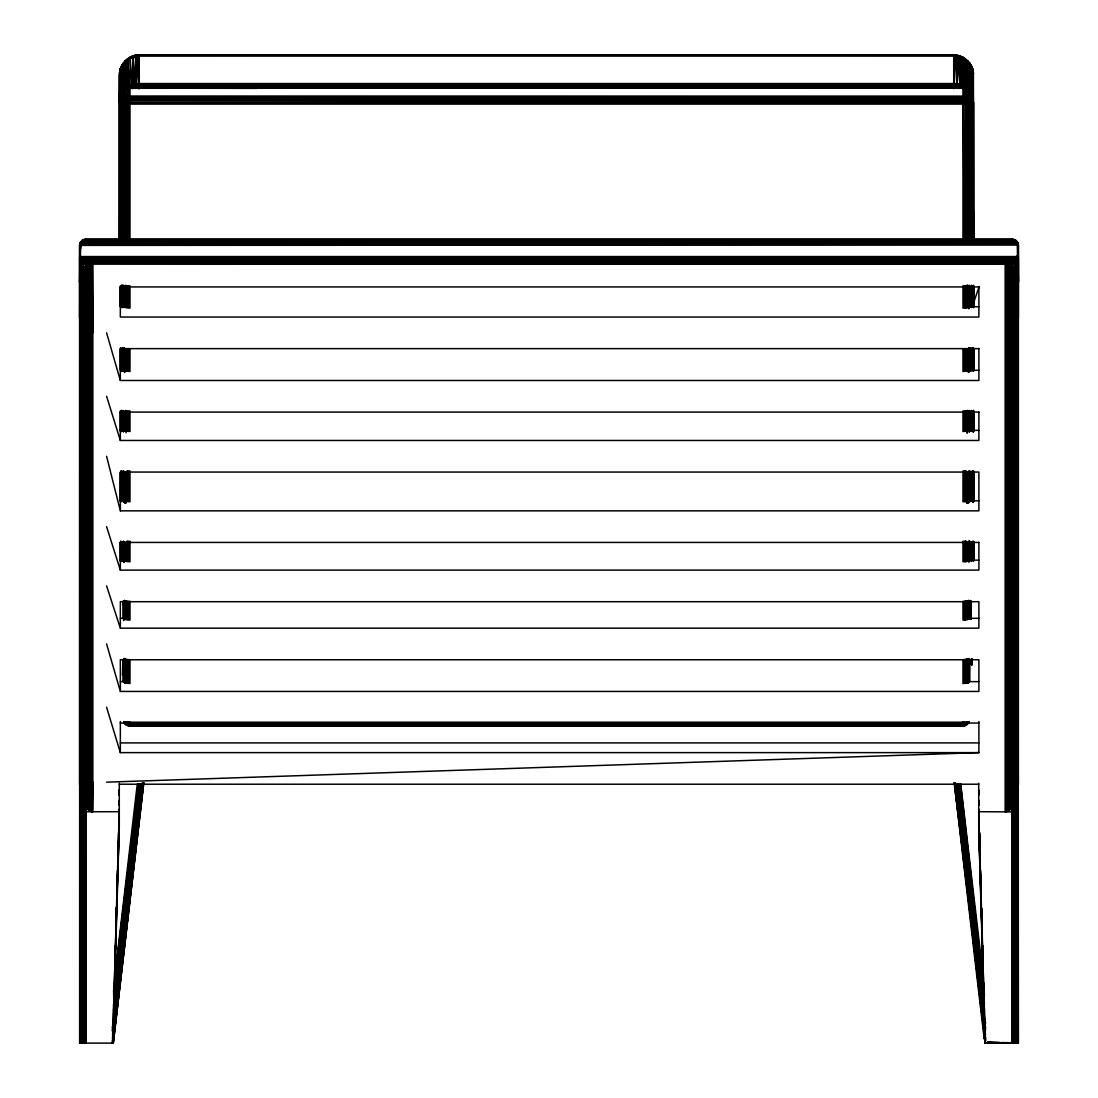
<?xml version="1.0" encoding="UTF-8"?>
<svg xmlns="http://www.w3.org/2000/svg" width="1098" height="1098" viewBox="0 0 1098 1098"><rect width="100%" height="100%" fill="white"/><g stroke="black" fill="none" stroke-linecap="round" stroke-linejoin="round"><path stroke-width="1.5" d="M79.619 784.905L79.619 257.563L1018.381 257.563L1018.381 784.905L1016.446 782.023L1011.766 780.829L1012.287 268.79L1018.34 258.291L79.66 258.291M79.619 317.775L79.632 244.964L82.13 240.352L86.234 239.158M984.988 1043.1L1018.381 1043.1L1018.052 243.372L79.948 243.372L79.948 783.643L82.35 781.598L86.234 780.829M119.504 240.174L119.558 74.129C119.517 63.78 128.933 54.722 139.254 54.9L953.723 54.914C964.071 54.694 973.404 63.794 973.418 74.129L972.581 68.982L969.781 63.162L962.013 57.082L953.723 54.9L953.723 88.663M119.586 239.721L119.613 102.553C119.709 92.328 129.029 83.324 139.254 83.544L953.723 83.544C963.852 83.366 973.775 91.82 973.501 102.347L973.487 239.57L973.363 102.553L971.373 93.701L971.387 65.853L969.767 63.794L968.999 91.559L972.169 97.132L973.116 102.759L973.185 239.693L973.267 71.795L972.814 72.962M120.011 240.64L120.149 72.962L119.421 74.733L119.476 239.57M120.135 239.831L120.176 102.951L121.329 96.83L124.856 90.983L121.013 96.542L119.847 102.759L119.86 239.529M120.615 561.229L120.629 542.357M120.67 501.196L120.698 472.03M120.739 430.869L120.753 411.997M120.794 370.836L120.821 348.533M120.862 307.371L120.876 286.784M120.917 240.476L121.055 103.253L123.484 94.73L122.07 92.836L121.851 65.853C125.199 60.061 132.117 55.065 139.254 54.9L139.254 88.663M120.725 559.884L120.739 541.067M120.766 501.731L120.794 470.946M120.821 431.61L120.835 411.091M120.862 370.053L120.876 347.819M120.904 306.767L120.917 286.249M120.958 240.078L121.055 103.253L119.421 102.128L120.396 68.982C123.292 61.241 130.662 54.776 139.254 54.9L136.138 55.147M121.782 431.047L121.796 410.446M121.851 371.014L121.864 348.697M121.919 307.564L121.947 285.247M122.002 240.668L122.153 103.459L123.182 97.983L120.615 95.773L120.492 68.749L123.635 63.162M122.276 500.592L122.303 471.495M122.358 430.416L122.386 411.585M122.427 370.506L122.468 348.258M122.509 307.179L122.537 286.647M122.592 240.435L123.017 100.824L119.723 98.902L119.668 71.795L122.07 65.853M122.468 560.872L122.482 542.028M122.509 500.908L122.537 471.797M122.551 430.677L122.564 411.832M122.592 370.726L122.605 348.464M122.633 307.344L122.647 286.798M122.674 240.544L122.77 103.5L121.055 103.253L121.205 240.023M122.962 430.91L122.99 412.052M123.045 370.918L123.072 348.629M123.127 307.495L123.154 285.219M123.209 240.654L122.77 103.5L122.77 240.64M123.456 681.913L123.388 659.376L123.388 681.638M123.456 618.49L123.401 601.114M123.456 560.2L123.401 541.149L123.388 560.186M123.456 501.923L123.415 470.905M123.456 431.638L123.429 410.926M123.456 369.93L123.429 349.246M123.443 285.851L123.47 306.507L123.498 285.604M969.26 239.94L969.067 92.644L969.424 239.584L969.589 102.21L968.326 98.573L964.017 96.102L129.989 96.02L126.105 97.2L123.47 101.249L123.47 239.652L123.429 93.975L124.637 92.397L123.388 94.195L123.388 240.352M123.69 659.925L123.69 682.201L123.676 659.898M123.69 620.494L123.69 601.635M123.703 471.358L123.456 500.441M123.703 430.21L123.703 411.366M123.703 370.218L123.703 347.929M123.703 306.795L123.703 286.221M123.703 239.94L123.937 99.794L968.834 99.781L969.507 101.963L967.654 103.555L962.973 104.104L129.989 104.104L123.703 102.8L123.937 99.794M124.047 660.173L124.06 682.462L124.156 658.512M124.101 619.066L124.211 601.965M124.266 542L124.088 560.776L124.101 541.918M124.362 430.622L124.101 411.64L124.101 430.498M124.417 370.644L124.101 348.203L124.101 370.493M124.527 240.407L124.088 101.963L126.105 97.2C121.754 87.154 132.172 84.724 139.254 84.162L953.723 84.162C957.36 83.16 975.875 90.187 968.807 95.924L970.81 103.459L970.742 240.489M124.623 682.736L124.623 658.745M124.623 619.313L124.623 600.455M124.637 561.023L124.637 542.165M124.637 502.747L124.637 471.893M124.637 430.745L124.637 411.887M124.637 372.469L124.637 348.464M124.65 103.336L124.637 240.462L124.623 101.963L126.997 96.693L127.011 88.499L135.178 85.479L953.723 85.068L964.675 87.799L968.999 91.559L967.242 88.663L965.375 59.676L958.883 55.888L953.723 54.9L962.493 57.082L969.781 63.162M956.825 83.805L956.825 56.341L953.723 54.9L954.876 56.204L956.825 83.805L957.387 56.465L957.031 85.342L956.591 88.293L953.723 88.06M120.588 239.886L120.574 103.116C120.245 96.597 125.337 91.875 125.501 88.842L127.588 59.676L139.254 54.9L135.466 55.888L135.603 87.813L953.723 87.442L959.57 88.416L960.503 84.67L960.736 57.37L958.252 55.888L959.844 84.505L959.844 57.027L953.723 54.9L956.084 56.286L953.723 55.271L138.732 55.147L136.152 83.846L136.152 56.341L139.254 54.9L139.254 55.929L133.105 55.888M964.017 683.505L964.017 659.5M964.017 620.082L964.017 601.224M964.017 561.792L964.017 541.218M964.017 501.8L964.017 470.932M964.017 431.514L964.017 410.94M964.017 371.508L964.017 349.219M964.017 308.085L964.017 285.796M964.017 239.515L963.358 96.048L965.032 101.963L965.018 239.446M967.036 600.839L967.009 619.697L966.885 600.88M967.077 561.394L967.105 542.536M967.16 503.104L967.187 472.236M967.242 432.79L967.269 410.501M967.324 371.055L967.352 348.766M967.393 307.618L967.42 285.315M967.475 240.737L967.667 101.963L966.528 97.887L964.017 96.102C964.277 75.24 965.375 98.806 966.858 103.747L966.871 239.172M967.709 682.956L967.736 658.951M967.777 619.505L967.805 600.633M967.846 561.202L967.86 542.33M967.901 502.898L967.942 472.03M967.983 430.869L967.997 412.011M968.038 370.849L968.065 348.56M968.107 307.399L968.134 286.825M968.175 240.517L968.34 101.963L965.979 96.693L965.622 88.499L968.532 91.669L966.597 88.883L965.567 89.611M967.681 91.628L967.75 61.57L961.299 57.082L959.844 84.505M968.326 682.75L968.326 658.745L968.381 682.723M968.326 619.313L968.326 600.455M968.326 561.037L968.326 542.179M968.326 502.747L968.326 471.893M968.326 430.745L968.326 411.887M968.326 372.469L968.326 348.464M968.326 307.33L968.326 286.756M968.326 240.462L968.326 103.336M968.436 619.272L968.422 600.414M968.477 560.968L968.477 542.11M968.532 502.651L968.546 471.797M968.587 430.622L968.601 411.764M968.642 372.318L968.656 348.313M968.697 307.152L968.711 286.578M968.861 682.489L968.861 658.498M968.861 619.066L968.944 601.869M968.985 562.423L968.985 541.849M968.861 502.5L969.026 471.522M968.861 430.498L969.067 411.503M968.861 372.208L969.109 348.052M968.861 308.785L969.15 286.303M969.04 99.808L968.861 240.215L968.889 101.963L966.858 97.2L966.83 89.007L962.713 85.617L957.154 84.093L139.254 83.805C130.36 83.709 121.288 89.748 119.723 98.902M969.26 659.925L969.26 682.215L969.287 659.898M969.26 618.792L969.26 601.649L969.314 618.737M969.26 560.502L969.122 541.039M969.122 501.608L969.136 470.754M969.136 431.308L969.136 410.734M969.136 371.302L969.26 347.942M969.26 306.795L969.136 285.576M969.328 541.561L969.369 561.078L969.342 542.22M969.356 471.248L969.369 501.168L969.314 472.016M969.52 431.802L969.383 410.446L969.301 430.91M969.383 371.069L969.41 347.764M969.383 307.728L969.383 285.48M969.534 239.735L969.314 92.822L969.218 239.117M969.52 659.596L969.52 681.899L969.589 659.349M969.534 601.292L969.52 618.435L969.589 601.018M969.644 541.369L969.534 560.131L969.589 541.067M969.534 501.813L969.74 471.248M969.548 431.5L969.809 411.379M969.561 369.765L969.891 348.093M969.561 306.301L969.973 286.523M970.591 500.866L970.605 471.756L970.481 500.88M970.632 430.636L970.646 411.791M970.659 370.685L970.673 348.409M970.701 307.303L970.714 286.743M970.81 560.502L970.865 541.657M970.81 500.578L970.948 471.467M970.81 430.402L971.016 411.544M970.81 370.493L971.099 348.19M970.81 307.152L971.167 286.564M970.81 240.393L971.387 103.363L969.314 95.595M971.373 501.361L971.593 472.016L971.483 501.182M971.373 410.432L971.373 431.02L971.456 412.024M971.703 348.519L971.373 370.987L971.442 348.574M971.387 285.206L971.373 307.509L971.428 286.853M971.895 560.502L971.95 541.643M971.908 500.564L972.018 471.413M971.908 430.347L972.073 411.462M971.908 370.41L972.142 348.08M971.908 307.042L972.21 286.413M971.908 240.256L972.389 103.116L970.207 94.895M972.306 559.774L972.32 542.673M972.32 501.635L972.334 470.836M972.334 431.5L972.334 410.981M972.348 369.93L972.348 349.411M972.361 306.644L972.361 286.125M972.855 471.138L972.773 502.006L972.691 471.22M972.787 431.789L972.897 411.174M972.787 370.122L972.952 347.778M972.787 306.754L972.993 286.098M972.787 239.968L973.116 102.759L969.589 103.528L969.438 101.441L973.363 99.52L973.308 71.823L973.02 81.65M972.965 559.788L972.965 542.659M972.979 501.58L972.993 470.768M973.006 431.404L973.02 410.858M973.034 369.779L973.034 349.246M973.048 306.452L973.061 285.905M973.35 501.553L973.404 472.305L973.377 501.457M973.35 431.349L973.432 410.638L973.377 431.253M973.35 371.412L973.446 348.986M973.459 285.604L973.363 306.342L973.212 285.919M973.363 239.556L973.501 102.347M973.459 560.323L973.473 541.451M973.473 431.679L973.473 411.091M973.487 369.93L973.487 349.342M973.487 306.466L973.487 285.878L973.363 306.287M79.866 259.403L1018.134 259.403L1018.217 318.598L1018.299 258.62L79.701 258.62L82.803 263.794L92.328 263.863L1007.978 263.959L1011.766 264.81L1011.766 323.1L1016.446 321.536L1018.381 317.775L1018.368 244.964L79.619 245.389M1014.291 266.155L1013.811 781.021L1014.772 322.524M1018.134 259.403L1018.052 319.422L1017.764 260.446L80.236 260.446L80.346 783.052M1017.311 1025.669L1017.311 1039.284M83.228 1043.1L82.652 263.644L85.205 268.461L84.189 781.021L85.205 323.032L86.234 268.9L85.205 780.87L86.234 323.1L81.554 321.536L79.701 318.612L79.797 243.88L1018.203 243.88L1018.299 282.186L1017.27 284.396L1017.942 279.963L1018.299 1043.1M84.683 267.912L83.228 781.268L84.189 267.143L84.189 1043.1M86.234 811.71L85.713 1043.1L85.205 811.765L119.284 811.71M128.96 239.515L128.96 101.963L129.989 96.473M965.128 659.418L965.087 683.423L965.032 659.431M965.183 619.986L965.211 601.128M965.279 561.696L965.307 541.122M965.362 501.676L965.417 470.822M965.471 431.39L965.513 410.817M965.567 371.371L965.609 349.082M965.664 307.934L965.705 285.645M965.773 239.35L965.993 101.963L964.017 96.102M966.158 601.004L966.13 619.862L965.993 601.031M966.213 561.572L966.24 542.7M966.309 501.553L966.35 472.401M966.405 431.253L966.432 410.679M966.487 371.234L966.515 348.944M966.569 307.797L966.611 285.507M966.665 239.213L966.858 103.747M969.767 63.794L969.726 91.23L971.112 65.853L971.181 93.632M1012.027 268.873L1011.766 323.1L1011.766 264.81L1011.766 323.1L1012.15 268.845M1011.766 780.829L1012.795 323.032M1013.811 322.839L1012.795 780.87L1013.317 267.912M1011.766 811.71L1012.287 1043.1L1012.795 811.765L1013.317 1043.1L1013.811 811.916L1014.772 812.163L1014.291 1043.1L1013.811 811.916L978.716 811.71L985.318 1043.1L978.716 821.853M1017.119 1043.1L1017.27 261.393L80.73 261.393L80.881 1043.1M1017.764 260.446L1017.654 320.191L1017.27 261.393M1018.368 244.964L1018.368 282.186L1017.119 282.186M79.701 318.612L79.948 259.663L1018.052 259.663M80.868 282.186L79.632 282.186L80.044 279.963L80.73 284.396L79.619 282.09L80.14 242.85L1017.86 242.85L1018.381 282.09M1016.446 1043.1L1016.693 262.23L81.307 262.23L81.554 1043.1M80.017 319.408L80.346 260.679L1017.654 260.679M1016.446 321.536L1016.089 262.93L81.911 262.93L81.554 321.536L82.35 263.355L1015.554 263.451L1007.017 263.904L1007.442 811.326L1005.15 811.71L1005.15 263.863L1015.65 263.355L1015.65 1043.1M82.652 263.685L91.807 263.877L92.85 332.831L92.328 263.863L82.652 263.685L82.35 322.085L83.228 264.975M123.964 91.559C124.637 93.385 122.866 88.814 125.817 88.595L127.588 59.676L126.929 87.771L130.799 88.32L128.974 86.289L127.588 59.676L126.448 88.128L127.999 89.267L125.35 89.624L125.529 97.887L967.448 97.887L965.375 59.676L964.003 86.289L962.768 88.444L953.723 86.824L139.254 86.824L130.799 88.32L129.688 85.877L127.588 59.676L127.45 87.373L128.919 88.485L139.254 86.207L953.723 86.207L965.979 88.677M127.958 239.446L127.944 101.963L128.974 87.909L129.989 87.758L129.989 239.542M971.222 93.385L971.387 66.278L973.267 71.795M113.368 1043.1L79.619 1043.1L79.701 244.36L1018.299 244.36L1018.299 281.061L1017.86 242.85L1015.87 240.352L1011.766 239.158M1014.291 322.688L1015.348 263.644M1014.772 1043.1L1014.758 264.892L1015.65 322.085L1016.089 262.93M1017.86 242.85L1018.052 280.045L1017.338 241.903L80.662 241.903L79.632 282.186M83.709 266.155L83.228 322.524L84.189 267.143M86.234 268.9L85.205 323.032L85.205 268.461L84.189 322.839M126.997 239.323L126.984 101.963L127.711 97.887L128.974 96.473M962.013 57.082L962.987 58.29L962.713 85.617L962.726 58.139L953.723 56.108L139.254 56.108L136.152 56.341L135.013 83.983M80.95 283.311C78.013 284.368 81.883 276.422 79.948 280.045L79.797 243.88M86.138 268.9L86.234 264.81L85.205 323.032L86.234 264.81L90.983 263.904L91.807 811.642L92.85 811.71L92.85 263.863L82.803 263.794L90.983 263.904L91.299 811.546L92.85 782.174L92.328 811.697M972.801 102.951L971.867 97.406L967.009 88.499L965.375 59.676L965.293 87.181C964.387 89.185 962.136 87.497 963.289 85.877L965.375 59.676L965.032 88.403L953.723 85.617L139.254 85.617L127.862 88.444L127.588 59.676L125.982 88.718L127.807 89.432L126.929 87.771M85.205 323.032L86.042 268.886M126.105 239.172L126.092 101.963L127.039 97.887L128.493 96.473M120.396 68.982L120.437 96.404L120.492 68.749L119.709 71.795L119.462 102.347L122.111 93.083L125.227 89.075L127.807 88.924L127.052 87.675L127.588 59.676L126.311 89.652M128.974 86.289L129.688 85.877L130.25 58.139L134.093 55.888L139.254 54.9L130.25 58.139L131.733 85.205L132.762 88.65M119.668 73.662L120.231 71.795L119.682 239.982M125.501 88.842L126.188 60.802L125.213 60.774M112.82 1020.865L112.531 1031.132L112.861 1020.893M113.629 991.782L113.863 983.232L113.643 995.255M114.727 952.446L114.919 945.598M115.839 913.097L115.976 907.964M127.231 89.309L127.588 59.676L127.684 87.181L128.919 88.485M138.609 88.677L139.254 56.108L138.238 55.888M122.482 675.16L122.935 659.774M119.133 805.369L119.284 800.236M119.133 821.373L119.284 816.253M143.509 782.984L113.039 1043.1L119.284 825.778M972.869 86.564L972.526 96.597L968.807 98.916M114.727 959.378L115.139 945.721M115.812 923.5L116.278 908.128M116.951 885.921L117.417 870.536M118.049 850.044L118.557 832.957M119.133 814.153L119.284 809.034L112.655 1043.1L113.314 1020.975M114.439 983.534L113.629 1010.764L140.544 783.684L113.684 1005.795M114.755 973.322L115.565 946.092M115.825 937.582L116.69 908.65M116.937 900.14L117.815 871.208M118.008 864.4L118.982 832.064L112.476 1043.1L143.248 783.094L113.039 1043.1M120.615 95.773L121.576 66.278L121.631 93.714L121.576 65.853M126.188 60.802L125.227 89.075L125.227 61.57L131.678 57.082L129.44 58.729M126.943 89.542L127.588 59.676M125.323 240.695L125.309 101.963L125.982 98.793L127.958 96.322L127.972 88.128L128.988 87.826L962.973 87.771L963.756 88.485M122.07 92.836L123.196 63.162M953.723 83.544L954.876 56.204L953.723 55.929L959.858 55.888M971.373 93.701L972.485 68.749L973.308 99.753M968.889 101.963L968.834 103.088L124.143 103.088L124.088 101.963L123.786 239.995M1011.766 805.507L1010.572 809.075L1007.442 811.326M80.689 1024.297L79.701 1043.1L80.676 1025.999M80.387 1043.1L79.934 282.186M80.744 1034.563L80.291 1043.1L80.346 242.438L1017.654 242.438L1017.654 1043.1M123.676 90.626L125.227 61.57L123.209 63.794L123.237 91.23L123.278 63.711L123.813 91.175L125.227 61.57L124.596 90.242L123.703 90.873M957.168 83.832L958.925 56.822L953.723 54.9L956.742 55.147M1017.366 1038.228L1017.928 1036.169L1017.393 1039.12L1017.338 1029.32M79.701 282.749L79.632 244.964M969.15 100.851L968.861 91.381L966.981 90.338M123.552 602.349L123.388 604.422L123.388 601.004L123.388 618.201M125.721 88.938L125.46 90.228M965.444 88.677C968.079 88.883 967.516 91.916 967.242 88.663M123.388 94.195L125.872 89.501L128.054 89.281M960.503 84.67L962.726 58.139L960.64 87.483C962.493 89.391 963.385 86.824 960.97 86.413M967.393 90.64L965.375 59.676L966.075 89.583M125.158 90.887L125.611 90.214L123.813 93.563L123.662 92.822M1018.299 282.749L1017.846 283.696L1017.297 255.23M124.445 91.669L124.143 93.371L123.896 92.644M966.679 89.171L965.375 59.676L966.597 89.569L966.199 87.895M113.643 1036.292L114.123 1031.187M114.823 1026.15L115.057 1020.989M115.798 1017.668L116.402 1012.452M116.978 1007.497L117.582 1002.227M117.953 999.015L118.57 993.717M119.133 988.845L119.751 983.506M120.135 980.116L120.739 974.983M121.288 970.193L121.796 964.854M122.468 960.023L122.894 956.248M123.443 951.541L124.033 946.449M124.623 941.37L125.062 937.514M125.625 932.476L126.243 927.302M126.778 922.718L127.368 917.626M127.821 913.728L128.411 908.568M128.933 904.066L129.523 898.974M130.113 893.896L130.58 889.833M131.129 884.823L131.678 880.322M132.268 875.243L132.748 871.098M133.311 866.048L133.832 861.683M134.423 856.591L134.917 852.364M135.603 846.421L135.987 843.031M136.632 837.17L137.085 833.629M137.758 827.768L138.142 824.378M138.815 818.381L139.24 814.908M139.913 809.116L140.42 804.683M141.011 799.673L141.409 796.174M142.136 789.517L142.589 785.948M143.687 782.874L113.3 1043.1L143.865 782.641M114.727 976.644L137.277 784.096M113.643 995.653L138.458 783.835L113.561 992.263M113.561 1005.809L139.57 783.78M113.602 1014.278L140.613 783.684M112.49 1027.838L113.286 1021.058M113.684 1017.654L141.093 783.615M112.545 1031.228L141.56 783.547M112.559 1034.618L141.971 783.464M112.545 1038.008L142.369 783.382M112.476 1041.398L142.713 783.286M112.572 1043.1L143.028 783.19M113.684 1000.731L139.487 783.78L113.616 997.341M123.896 91.903L123.703 102.8M113.698 987.184L114.11 983.794M114.727 978.702L138.293 783.835M79.619 815.814L80.881 813.398L85.205 811.765L84.683 1043.1L84.189 811.916L83.709 1043.1L83.228 812.163M1017.215 1035.496L1017.75 1038.077L1017.379 1036.759M126.448 88.128C125.735 90.461 129.166 87.977 126.599 88.018M123.827 100.851L125.007 90.16M124.939 98.793L126.586 97.104L966.391 97.104L968.861 99.41M86.234 386.098L87.25 381.157M124.129 99.781L124.499 90.928M123.758 92.067L123.415 239.899M969.507 102.512L969.081 91.903L969.589 94.195M966.048 87.771L966.418 89.391L965.375 59.676L966.597 89.569M122.647 97.708L121.59 103.363L121.59 240.599M969.26 102.8L969.507 101.963L123.47 102.512M966.871 90.571L966.858 88.375M129.07 725.792L126.105 724.68L123.772 721.564C124.774 725.339 130.648 727.741 129.989 722.21L962.973 722.21C967.914 722.813 967.571 726.931 963.591 722.017M990.67 1042.743L987.514 1042.373L1011.093 1043.018L987.569 1042.4L999.496 1042.565M973.144 304.091L979.169 286.496M125.941 97.887L126.201 97.159M968.065 91.669L967.75 61.57L969.699 63.711M969.273 101.963L968.861 103.075L968.34 101.963M967.434 724.186L969.191 721.564L966.858 724.68L962.973 725.956L129.989 725.943L129.674 722.168L128.054 725.654M967.16 724.2L968.601 721.949L966.693 722.031L965.279 723.898L962.973 724.611L129.989 724.611L127.697 723.898L126.284 722.031C121.741 722.443 128.658 726.547 129.674 722.168M80.044 279.963L80.497 278.919M967.448 722.072L965.732 724.323L962.973 725.174L129.989 725.174L127.231 724.323L125.529 722.072M968.079 722.045L966.13 724.611L962.973 725.6L129.989 725.6L126.833 724.611L124.884 722.045M968.971 721.784C969.04 724.913 967.365 721.057 962.973 723.115M123.703 92.273L124.28 91.024M965.883 87.648C965.567 88.526 963.262 85.095 961.244 85.205L964.675 87.799L963.824 88.183M129.523 722.1L127.135 725.298L964.017 725.86L966.858 724.68M124.596 90.242L126.366 88.883M80.881 278.206L80.346 279.098L80.14 242.85M126.984 60.17L127.89 58.729M123.786 91.216L124.801 90.228M1001.596 1042.565L1011.464 1042.757L989.49 1043.018M124.101 99.41L125.09 98.093M988.502 1042.784L989.641 1042.661M124.005 91.518L125.954 89.089M129.976 58.29L130.964 57.082M127.203 87.552L139.254 84.587L953.723 84.587C957.593 83.009 963.92 88.416 965.375 87.497M962.973 103.075L963.975 104.09L965.018 103.075L965.897 103.912L965.979 239.323M984.467 1037.212L985.304 1040.465L954.684 783.066M953.723 55.655L954.231 55.147L139.254 55.271M127.807 87.291L132.007 86.413M126.586 97.104L966.391 97.104M1007.978 263.959L1007.978 811.12L1007.017 263.904L1015.389 263.63L1015.65 322.085M1011.999 1042.743C1018.724 1042.949 994.61 1042.62 990.506 1042.729L1011.807 1042.757M125.323 89.816L128.109 88.773M126.16 89.611L127.533 88.677M136.317 55.888L133.146 84.519L133.119 57.027L134.711 55.888L132.954 57.096L130.223 57.082M985.277 1040.492L983.932 1037.212L985.277 1040.492L954.299 782.805M968.299 103.075L967.654 240.695M129.152 721.798L124.65 723.225M126.133 89.007L127.19 88.403M126.105 89.185L127.341 88.499M127.093 89.309L127.752 88.938L126.27 88.265M124.554 89.926L125.982 89.501M127.684 87.181L131.884 85.946M1012.15 1042.757L1011.093 1043.1L1013.468 1042.743L1011.327 1043.1L1012.699 1042.757M135.466 55.888L133.119 57.027L131.719 84.944L129.688 85.877M965.018 725.613L962.973 725.86C961.079 716.527 965.65 727 962.973 725.943M1012.603 1042.743L1011.327 1043.1L1013.193 1042.757M963.303 722.168L964.799 725.586L966.446 724.776M127.011 88.499L129.221 88.485M126.997 88.677L129.989 88.005M973.171 99.987C974.077 97.544 965.362 84.738 968.848 91.765M984.618 1038.104L984.59 1039.422L985.647 1039.765M1011.327 1043.004L1013.083 1042.743M964.003 86.289L965.375 87.25L963.289 85.877L962.987 58.29M985.112 1040.3L955.301 783.313L985.51 1038.241L984.014 1037.473L954.189 782.682M129.742 86.083L131.787 85.534M127.958 88.307L268.832 88.115M968.079 723.472L963.824 721.798M964.977 87.95L129.989 88.115L256.822 88.389M1011.093 1043.1L1012.864 1042.743L1011.093 1043.1L1012.164 1043.018M126.284 722.031L129.989 723.925L962.973 723.925L966.693 722.031M125.323 724.007L126.517 724.776M132.158 86.934L127.052 87.675M106.588 782.174L978.881 752.624L978.881 721.51M990.506 1043.1L988.392 1042.757L991.027 1042.743M963.975 104.09L964.003 103.075M967.805 90.887L968.82 91.175M139.254 88.06L135.603 87.813M968.505 664.07L971.936 664.029L971.826 658.882M1015.156 263.863L1006.097 263.877L1006.907 811.491L1006.893 263.904L1015.156 263.863L1005.782 263.877L1005.782 811.683L1005.782 263.877L1006.344 811.614L1006.097 263.877L1015.197 263.794L82.432 263.438M1017.654 1037.226L1017.613 1036.457M79.701 281.061L80.923 281.061M988.392 1042.757L989.435 1043.018M962.74 57.082L959.844 57.027M127.574 58.729L130.635 58.729M963.536 58.729L965.403 58.729M965.513 60.774L967.763 60.774M969.959 65.853L971.387 65.853M124.609 98.793L968.367 98.793L968.834 99.781M123.594 100.851L969.369 100.851M85.136 239.199L1012.864 239.199M84.066 239.405L1013.934 239.405M83.05 239.803L1014.95 239.803M82.13 240.352L1015.87 240.352M81.321 241.066L1016.679 241.066M79.619 256.548L1018.381 256.548M79.619 257.165L1018.381 257.165M81.911 262.93L1015.554 263.451M1017.05 281.061L1018.217 281.061L1017.503 278.919M120.341 306.74L125.488 306.74M968.601 306.74L978.881 306.74M120.341 348.629L978.881 348.629M120.341 370.287L125.488 370.287M968.601 370.287L978.881 370.287M106.588 332.831L120.341 380.484L978.881 380.484L978.881 348.45M120.341 412.079L978.881 412.079M120.341 430.334L127.203 430.334M966.885 430.334L978.881 430.334M106.588 396.282L120.341 440.463L978.881 440.463L978.881 411.942M120.341 500.812L125.488 500.812M968.601 500.812L978.881 500.812M120.341 510.844L978.881 510.844L978.881 472.058L120.341 472.058L120.341 510.844L106.588 456.26M120.341 542.439L978.881 542.439M120.341 560.158L123.772 560.158M968.601 560.158L978.881 560.158M106.588 526.642L120.341 570.109L978.881 570.109L978.881 542.22M120.341 618.298L123.772 618.298M968.601 618.298L978.881 618.298M120.341 628.166L978.881 628.166L978.881 601.704L120.341 601.704L120.341 628.166L106.588 585.907M968.56 662.629L971.785 662.629M120.341 681.638L125.488 681.638M966.885 681.638L978.881 681.638M120.341 691.438L978.881 691.438L978.881 659.761L120.341 659.761L120.341 691.438L106.588 643.963M120.341 723.033L978.881 723.033M120.341 742.907L978.881 742.907M106.588 707.236L120.341 752.624L978.881 752.624M119.284 784.219L978.716 784.219M1017.338 1030.569L1017.928 1036.169L1017.311 1024.201M1017.228 1037.006L1017.846 1035.908M824.145 87.771L963.948 87.84L962.973 87.758L962.973 239.542M129.989 87.771L268.832 87.895M82.844 263.863L91.807 263.877L91.807 811.642M1011.093 1043.018L988.625 1042.702M132.336 87.483L128.301 87.799L132.542 88.06M989.49 1043.018L991.027 1043.1L990.314 1042.743M962.63 87.428L964.017 88.073M129.989 723.115C128.466 722.045 122.303 721.866 125.199 723.87M962.973 87.895L963.893 87.964M989.971 1042.743L991.027 1043.1L989.024 1042.743M989.408 1042.743L991.027 1043.1L989.188 1042.743M991.027 1043.1L989.669 1042.743M966.597 88.883L969.191 91.216M962.973 87.758L964.003 87.909M126.75 87.909L128.246 88.252M967.86 89.72L968.312 91.258M86.234 805.507L87.497 809.157L91.299 811.546M137.25 55.888L138.087 56.204L138.444 83.558M1014.772 812.163L1017.119 813.398L1018.381 815.814M964.881 88.06L965.952 88.499M128.164 725.586L126.297 724.804M956.66 55.888L958.925 56.822M955.727 55.888L956.825 56.341M963.015 88.032L964.058 88.485M964.469 96.473L963.989 96.473M968.834 93.371L969.534 93.975M965.773 88.403L966.858 89.185M960.819 86.934L962.768 88.444M961.189 85.534L964.373 88.115M961.093 85.946L962.822 87.017M964.799 725.586L965.924 725.243L963.454 722.1M125.323 103.555L124.088 101.963M129.386 722.017L126.201 724.09L124.898 723.472M984.508 1039.271L985.496 1040.108M125.337 103.075L126.105 103.747M964.456 58.729L966.624 60.774M126.119 103.075L126.997 103.898M984.22 1038.475L985.345 1038.983L955.589 783.409M126.997 103.075L127.958 104.022M128.96 103.075L129.989 104.104M127.958 103.075L128.96 104.09M984.975 1039.147L984.014 1037.473M967.338 89.473L968.326 90.558L968.367 98.793M966.816 89.611L967.722 90.475M129.029 99.781L129.989 100.851M967.969 90.16L968.861 91.381M965.087 58.729L965.993 60.17M968.669 89.94L969.301 90.928M967.009 88.499L967.585 89.46M1017.119 278.206L1017.654 279.098M985.633 1040.52L954.478 782.943M969.342 63.162L972.567 68.749L972.581 96.391L973.363 99.52M966.405 88.046L967.064 90.901M124.225 92.507L124.554 93.206M969.781 95.238L971.922 103.253L971.387 240.613L971.387 103.363M968.697 91.024L969.26 92.273M124.005 721.784L124.376 722.662M966.775 97.159L967.036 97.887M966.226 89.213L965.705 87.511M969.397 98.724L970.207 103.5L970.303 240.531M968.491 90.873L968.752 91.93M969.452 93.014L969.589 240.352M973.308 73.662L973.555 239.433M969.122 601.045L969.589 604.449M967.475 88.842L966.789 60.802L967.86 89.391M967.887 98.093L968.024 98.793M79.701 282.186L79.921 283.311M965.128 87.318L965.334 88.567M1017.613 1035.908L1017.613 1037.006M960.695 783.903L983.355 977.316M959.556 783.903L984.398 996.051M958.444 783.848L984.302 1004.546M984.261 1013.001L957.401 783.752L985.469 1028.25L956.893 783.684M985.51 1038.241L955.974 783.505L985.455 1034.934L956.838 783.67M954.958 783.19L984.645 1037.981M984.412 1002.858L959.419 783.903L984.426 1004.56M984.412 1011.34L958.334 783.848L984.343 1013.015M979.663 992.427L980.061 995.831M981.832 1011.148L982.23 1014.552M984 1029.883L984.384 1033.287M955.397 785.907L955.795 789.297M956.578 796.091L956.976 799.495M957.566 804.587L957.95 807.977M958.732 814.771L959.13 818.161M960.983 833.176L961.285 836.841M962.081 843.635L962.466 847.038M963.138 851.856L963.454 855.52M964.236 862.314L964.634 865.704M965.293 870.536L965.609 874.2M966.473 880.72L966.789 884.384M967.462 889.215L967.969 894.582M968.642 899.399L968.944 903.064M969.616 907.895L970.124 913.248M970.797 918.079L971.112 921.744M971.771 926.575L972.293 931.928M972.952 936.759L973.459 942.125M974.132 946.956L974.448 950.607M975.12 955.438L975.628 960.791M976.3 965.636L976.602 969.287M977.275 974.118L977.783 979.471M978.455 984.316L978.963 989.669M979.43 992.798L979.951 998.151M980.61 1002.996L981.118 1008.335M981.598 1011.478L982.106 1016.83M982.779 1021.675L983.286 1027.014M983.753 1030.157L984.261 1035.51M960.53 783.917L984.371 994.349M969.342 90.681L967.75 61.57L967.791 89.103M967.64 103.075L965.979 103.898L965.966 103.075M979.745 832.737L979.965 839.572M978.716 789.942L978.867 795.076M978.716 809.034L978.867 814.153M979.443 832.957L979.951 850.044M980.583 870.536L981.049 885.921M981.722 908.128L982.188 923.5M982.861 945.721L983.273 959.378M984 983.3L984.357 995.255M985.139 1020.893L985.441 1031.146M978.716 825.778L981.063 902.776M981.214 907.909L982.161 938.721M982.367 945.556L983.259 974.653M983.52 983.204L984.357 1010.585M984.659 1020.852L985.345 1043.1L984.7 1020.92M979.21 833.313L979.965 858.897M980.308 870.838L981.049 896.421M981.406 908.362L982.147 933.945M982.504 945.886L983.245 971.469M983.602 983.41L984.343 1008.993M978.716 828.29L985.071 1043.1M970.824 600.949L971.195 618.064M972.073 659.129L972.183 664.263M970.618 600.633L971.003 619.478M970.44 600.469L970.838 619.258M971.675 658.567L971.826 665.402M970.138 600.757L970.591 618.421M971.387 658.951L971.579 664.702M119.696 99.218L119.709 71.795L119.6 240.284M1016.693 262.23L1017.119 320.904M80.662 241.903L80.703 248.505M973.377 210.734L973.391 239.858M973.418 286.125L973.418 306.685M973.446 347.805L973.459 370.067M973.473 411.187L973.487 431.761M973.542 560.255L973.542 541.41L973.555 560.927M973.24 349.246L973.253 369.793M973.267 410.872L973.281 431.404M973.295 470.781L973.308 501.594M973.336 542.673L973.336 559.788M972.54 286.303L972.554 306.85M972.595 347.942L972.608 370.204M972.636 411.297L972.65 430.128M970.33 286.784L970.358 307.33M970.385 348.437L970.399 370.712M970.426 411.819L970.44 430.649M969.438 285.905L969.438 306.493M969.452 349.384L969.452 369.971M969.465 411.146L969.465 431.734L969.589 410.776M969.479 471.193L969.479 502.074M969.493 541.534L969.493 560.405M969.232 285.356L969.246 307.618M969.26 348.711L969.273 370.973M968.985 364.358L968.985 371.22M969.012 410.666L969.026 431.253M969.054 472.414L969.067 501.566M969.081 541.026L969.095 559.884M123.827 286.303L123.827 306.877M123.854 348.039L123.868 370.342M123.896 411.503L123.909 430.361M123.937 471.522L123.95 500.674M123.978 541.836L123.992 562.423M123.498 371.234L123.552 347.764L123.429 370.177M123.511 410.597L123.594 431.789L123.456 411.228M123.649 601.58L123.662 620.452M121.26 286.194L121.274 306.699M121.329 349.452L121.343 369.957M121.398 410.995L121.411 431.514M121.453 470.836L121.494 501.608M121.535 542.632L121.562 559.733M120.176 102.951L120.3 239.762M120.341 285.947L120.355 306.466M120.396 349.219L120.409 369.751M120.451 410.789L120.464 431.308M120.492 472.36L120.519 501.429L120.588 472.401M120.149 72.962L120.231 206.493M119.613 102.553L119.696 239.378M1018.052 243.372L1018.052 1043.1M1013.811 267.143L1013.811 1043.1M1012.795 268.461L1012.795 1043.1M1011.738 264.728L1011.766 1043.1M1011.533 264.563L1011.533 807.14M1011.134 264.412L1011.134 808.142M1010.572 264.275L1010.572 809.075M1009.831 264.151L1009.831 809.899M1009.405 264.096L1009.405 810.255M1008.952 264.042L1008.952 810.585M1008.472 264L1008.472 810.873M978.716 783.245L978.716 828.523M973.555 285.302L973.528 307.687M973.555 348.642L973.528 370.987M973.542 410.35L973.555 431.569M973.555 471.028L973.555 501.91M973.377 349.082L973.377 371.344M969.589 285.645L969.589 307.056M969.589 348.107L969.424 371.289M969.589 470.781L969.589 502.033M967.654 285.26L967.654 307.55M967.654 348.684L967.667 370.973M967.667 410.405L967.667 432.694M967.667 472.113L967.667 502.966M967.667 542.398L967.667 561.256M967.667 600.688L967.667 619.547M967.667 658.965L967.667 682.97M966.871 285.453L966.871 307.742M966.871 348.889L966.871 371.165M966.871 410.597L966.871 432.887M966.871 472.305L966.871 503.172M966.871 542.59L966.871 561.449M965.979 285.617L965.979 307.893M965.979 349.04L965.979 371.33M965.993 410.748L965.993 431.322M965.993 470.754L965.993 501.608M965.993 541.039L965.993 561.613M965.018 285.727L965.018 308.016M965.018 349.15L965.018 371.44M965.032 410.872L965.032 431.445M965.032 470.864L965.032 501.717M965.032 541.149L965.032 561.723M965.032 601.155L965.032 620.013M962.973 285.823L962.973 308.113M962.973 349.246L962.973 371.536M962.973 410.968L962.973 431.528M962.973 470.96L962.973 501.813M962.973 541.245L962.973 561.819M962.973 601.237L962.973 620.096M962.973 659.527L962.973 683.532M129.989 285.823L129.989 308.113M129.989 349.246L129.989 371.536M129.989 410.968L129.989 431.528M129.989 470.96L129.989 501.813M129.989 541.245L129.989 561.819M129.989 601.237L129.989 620.096M129.989 659.527L129.989 683.532M128.96 285.796L128.96 308.085M128.96 349.219L128.96 371.508M128.96 410.94L128.96 431.514M128.96 470.932L128.96 501.8M128.96 541.218L128.96 561.792M128.96 601.224L128.96 620.082M128.96 659.5L128.96 683.505M127.958 285.727L127.958 308.016M127.958 349.15L127.958 371.44M127.958 410.872L127.958 431.445M127.958 470.864L127.958 501.717M127.958 541.149L127.958 561.723M127.958 601.155L127.958 620.013M127.958 659.431L127.958 683.436M126.997 285.617L126.997 307.893M126.997 349.04L126.997 371.33M126.997 410.748L126.997 431.322M126.997 470.754L126.997 501.608M126.997 541.039L126.997 561.613M126.997 601.031L126.997 619.89M126.997 659.322L126.997 683.327M126.105 285.453L126.105 307.742M126.105 348.889L126.105 371.165M126.105 410.597L126.105 432.887M126.105 472.318L126.105 503.172M126.105 542.59L126.105 561.449M126.105 600.88L126.105 619.739M126.105 659.171L126.105 683.162M125.323 285.26L125.323 307.55M125.323 348.697L125.323 370.973M125.323 410.405L125.323 430.979M125.323 472.113L125.323 502.98M125.323 542.398L125.323 561.256M125.323 600.688L125.323 619.547M125.323 658.978L125.323 682.97M124.65 307.33L124.101 286.496L124.101 307.069M124.65 348.464L124.65 372.469M124.65 411.887L124.65 430.745M124.65 471.893L124.65 502.747M124.65 542.179L124.65 561.037M124.65 600.455L124.65 619.313M124.65 658.745L124.65 682.75M124.101 103.075L124.101 240.215M124.101 658.498L124.101 682.489M123.456 286.043L123.429 306.74M123.47 541.561L123.47 560.447M123.388 285.645L123.388 307.056M123.388 348.107L123.388 371.357M123.388 410.776L123.388 431.487M123.388 470.781L123.388 502.033M122.77 285.206L122.77 307.481M122.77 348.629L122.77 370.904M122.77 412.052L122.77 430.91M122.153 103.459L122.166 240.393M122.166 286.605L122.166 307.152M122.166 348.231L122.166 370.493M122.166 411.572L122.166 430.402M122.166 471.481L122.166 500.578M121.59 285.192L121.59 307.495M121.59 348.67L121.59 370.959M121.59 410.419L121.59 430.992M120.588 286.043L120.588 306.562M120.588 349.301L120.588 369.82M120.588 410.858L120.588 431.363M120.341 348.45L120.341 380.484M120.341 411.942L120.341 440.463M120.341 542.22L120.341 570.109M120.341 721.51L120.341 752.624M119.284 783.245L119.284 828.523M90.805 811.408L90.805 263.918L90.311 811.244L89.844 263.973L89.844 811.038M88.952 264.055L88.952 810.53M88.169 264.151L88.169 809.899M87.497 264.261L87.497 809.157M86.948 264.385L86.948 808.32M86.55 264.522L86.55 807.428M86.317 264.673L86.234 1043.1M85.205 268.461L85.205 1043.1M82.35 263.355L82.35 1043.1M79.948 243.372L79.948 280.045M121.631 542.508L121.617 561.366L121.59 542.494M121.727 472.181L121.7 501.374L121.59 472.167M122.221 541.671L122.194 560.502L122.166 541.671M122.825 542.33L122.798 561.188L122.77 542.33M122.907 472.044L122.88 501.182L122.77 472.044M123.703 541.643L123.703 562.203L123.621 541.561M124.088 471.632L124.088 500.77L124.101 471.646M966.954 659.143L966.926 683.148L966.885 659.157M970.577 541.987L970.563 560.831L970.522 541.987M971.538 542.33L971.524 561.202L971.497 542.343M972.389 103.116L972.361 239.94L972.389 103.116M972.801 541.383L972.773 560.241L972.746 541.41M973.391 542.522L973.391 561.366L973.377 542.536M973.473 471.124L973.473 502.006L973.501 471.166M966.075 659.308L966.048 683.313L965.993 659.322M119.284 789.942L119.147 795.076L119.284 789.942M119.284 821.853L119.147 826.959L119.284 821.853M978.881 286.935L120.341 286.935L120.341 317.034L978.881 317.034L978.881 286.935M129.989 725.943L129.015 725.888L129.989 725.943M985.455 1023.199L985.057 1019.795L985.51 1023.199M978.881 805.369L978.716 800.236L978.867 805.369M978.867 821.373L978.716 816.253L978.867 821.373M120.574 561.298L120.56 542.481L120.602 561.298"/></g></svg>
